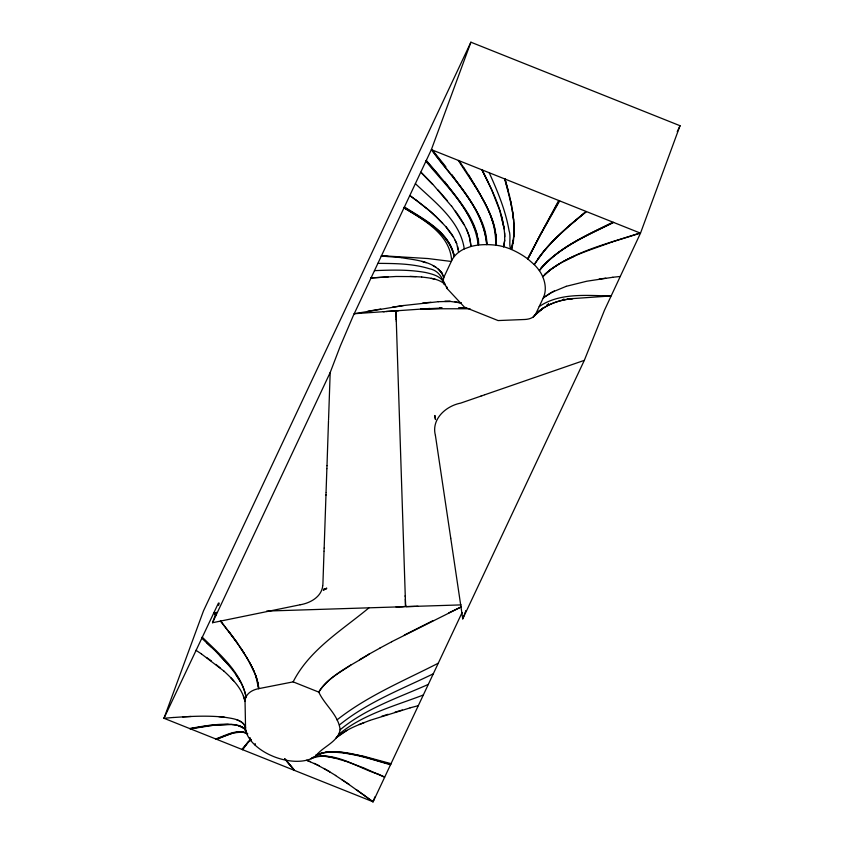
<?xml version="1.0" encoding="UTF-8"?>
<svg xmlns="http://www.w3.org/2000/svg" width="844" height="844" viewBox="0 0 844 844"><rect width="100%" height="100%" fill="white"/><g stroke="black" fill="none" stroke-linecap="round" stroke-linejoin="round"><path stroke-width="1.27" d="M478.453 245.045C477.683 220.136 458.587 200.703 444.682 181.682M558.717 200.503L527.627 258.855A49.659 27.841 20.2 0 0 511.485 249.507C516.612 231.942 513.342 213.289 509.502 195.808M468.768 175.193C480.943 196.62 497.886 219.292 495.766 245.193C498.213 224.673 486.239 205.904 476.987 188.55M325.984 494.531L326.048 492.674M325.984 494.668L325.963 495.386M495.829 245.203A32.04 17.967 20.2 0 1 503.657 246.743L504.723 240.329L504.67 232.986M324.033 551.005L324.149 548.167M324.159 548.02L325.953 495.671M326.997 465.656L328.506 420.745M326.881 468.642L326.997 465.804M324.022 551.29L322.914 583.911A33.211 18.621 20.2 0 1 322.872 584.481L322.746 585.599M326.871 468.789L326.058 492.242M328.611 418.033L330.183 372.542L340.269 346.135L353.045 316.226L409.762 195.597L415.554 199.785M328.548 419.89L328.59 418.603M513.89 236.257L514.07 232.48M486.819 244.612C483.612 207.128 452.795 178.886 431.875 149.842M504.628 178.896C510.493 200.809 518.733 228.26 510.683 249.17C508.626 244.496 511.158 236.257 509.048 230.591C505.567 210.399 497.622 191.314 489.214 172.746M322.724 585.884C321.501 596.93 310.191 603.101 300.232 604.758M504.691 240.318L503.657 246.743M513.025 243.241L513.542 239.833M443.237 280.641L443.807 277.381L451.551 260.912M219.208 603.122L218.585 605.401M312.491 757.574L310.961 758.777L312.554 758.007A39.32 22.039 20.2 0 0 316.099 755.58C323.03 746.455 337.959 742.108 340.121 729.786C338.602 715.037 324.666 705.067 318.789 692.112L293.153 681.868L258.718 688.641C258.011 677.605 252.535 667.615 247.197 658.204M511.496 249.507L512.34 246.469M216.307 612.248L212.53 622.724L300.042 604.8M465.751 610.602L465.477 611.383M465.118 612.364L464.611 613.767M464.211 614.886L463.789 616.025M463.599 616.542L462.755 618.863L450.854 538.915M286.823 761.161L294.366 770.361L163.979 718.286L203.499 610.834L470.899 42.2L680.032 125.724L640.501 233.166L604.483 310.212L584.312 360.367L462.755 618.863M470.899 42.2L431.368 149.641L420.839 172.028L432.708 184.192L451.519 206.179M348.878 784.435L373.101 801.8L374.915 796.863M293.153 681.868C309.315 649.764 342.105 630.173 368.965 607.828M533.408 316.827A21.037 11.795 20.2 0 0 535.645 314.147L543.525 297.362M163.979 718.244L218.448 603.08M212.53 622.724L330.183 372.542M677.236 131.685L680.032 125.724M373.101 801.8L384.653 777.229L362.899 767.544M462.069 612.607L384.727 777.06L377.046 773.579M527.764 258.95L541.078 233.176M541.299 233.303L559.667 200.883M559.192 200.693L543.082 229.484L527.88 259.045L534.22 264.583L544.623 250.14L553.411 240.529L568.075 226.614L586.116 211.443L482.061 169.887C492.474 190.913 503.857 212.825 504.765 236.753M242.618 749.694L248.125 742.361L251.217 739.576M242.281 749.556L247.893 742.245L251.048 739.481M241.933 749.419L249.908 740.04M537.744 259.045C551.121 240.614 568.719 225.781 586.295 211.517M541.215 268.033L539.263 270.555A49.564 27.789 20.2 0 0 534.294 264.668C547.471 243.346 567.316 227.289 586.474 211.591L613.008 222.183C587.688 234.748 560.353 246.48 541.152 267.959C560.606 246.617 587.867 234.801 613.314 222.31L640.459 233.155L611.816 242.038M533.387 316.859L534.959 315.255M534.917 315.287L542.618 308.345L536.531 313.736M340.121 729.786C365.716 708.464 398.241 697.777 428.309 684.4M339.003 734.174C363.152 714.214 394.559 706.038 423.319 695.002M544.834 274.205C571.715 251.702 607.416 243.874 639.942 232.944M535.645 314.147L542.745 308.292M339.446 724.954C367.235 702.356 401.364 689.358 433.288 673.807M336.999 719.911C367.478 695.836 403.917 680.781 438.268 663.205M543.198 298.154L551.016 292.636L566.208 286.338M537.396 312.544C547.134 303.967 560.005 299.842 572.738 298.586M376.962 773.726C356.738 767.439 332.325 749.472 310.877 758.809A39.204 21.976 20.2 0 1 273.477 756.488L269.848 754.905A39.098 21.923 20.2 0 1 255.215 745.252L255.162 743.585M539.242 306.551C559.994 292.362 587.16 295.653 610.982 295.949L567.949 298.924M545.467 296.244L554.318 290.958M547.081 305.022L548.537 304.051M547.176 304.99L548.642 304.019M350.787 665.019C339.467 672.942 325.847 679.694 318.779 692.091C330.531 674.198 351.779 665.441 369.187 654.111L359.502 659.744M323.969 589.713L324.444 589.407L323.326 590.093M611.847 242.049C587.899 251.006 561.228 258.011 542.692 276.663A49.659 27.841 20.2 0 0 539.39 270.724C558.116 247.176 587.456 235.592 613.63 222.436M558.739 264.14L550.763 269.31L542.745 276.779A69.546 38.993 20.2 0 1 543.525 297.362M323.801 589.808L326.797 588.226L324.929 589.038L325.963 588.658M346.968 730.387L336.123 737.835C345.723 729.501 357.888 724.985 369.598 720.512M369.144 654.1L379.916 648.118M379.853 648.108L391.669 641.778M391.595 641.767L461.257 606.92M404.35 635.068L433.046 620.625M563.518 261.513L574.68 256.133M448.786 612.871L461.14 606.92M325.531 588.817L326.29 588.468M312.459 757.596C322.893 753.281 334.446 758.155 344.658 760.929M324.75 589.165L326.048 588.584M216.613 739.302C226.139 735.936 237.681 728.604 247.703 733.9M216.169 739.122L233.682 732.835L243.146 731.991M215.726 738.954C225.527 735.609 237.375 728.245 247.587 733.795L244.76 732.244M359.333 724.532L364.26 722.527M458.651 252.303A63.785 35.754 20.2 0 1 464.274 248.906L470.868 246.501C470.435 233.239 462.765 221.55 455.391 211.032M369.609 720.47L410.121 707.873M481.998 395.741L484.456 394.876M481.818 395.804L480.88 396.131M484.836 394.749L584.312 360.367M480.69 396.195L460.645 403.126C445.97 405.964 431.126 419.088 435.388 435.304M323.568 589.281L326.491 588.479M325.056 588.954L325.584 588.785L324.107 589.175M381.488 716.387L388.04 714.298M566.208 286.327L586.791 281.221L612.786 277.286M394.992 712.178L402.356 710.036M322.408 752.553L315.751 755.38L325.71 752.088L341.398 752.268L363.173 756.119L391.036 763.662M410.152 707.821L418.297 705.679M190.47 728.868L214.692 725.091L232.016 724.521M190.079 728.71L208.995 725.587L228.27 724.321M189.7 728.551C203.604 726.04 217.72 723.498 231.9 724.405C237.628 724.901 245.994 726.484 246.722 733.499A39.204 21.976 20.2 0 1 245.541 727.844C243.125 719.014 231.657 718.539 224.198 717.157C207.402 715.395 190.449 716.334 173.632 717.495M354.216 313.715L403.548 305.528L438.31 301.709M367.9 311.257L380.728 309.073M392.523 307.163L403.506 305.528M599.113 279.1L605.781 278.161M573.108 298.565C558.285 299.852 543.219 305.317 533.334 316.88A21.079 11.816 20.2 0 1 525.042 319.475L498.097 320.562L464.39 307.1L447.13 288.564L446.508 286.57L447.12 288.564C442.594 280.06 440.547 270.85 429.237 268.687C412.674 263.55 395.076 263.497 377.89 263.36M612.797 277.265L620.129 276.484M422.686 303.07L430.946 302.247M163.968 718.276L173.632 717.463M371.033 277.961L396.058 276.484L416.113 276.61M371.022 277.971L388.261 276.811M325.457 752.268C347.76 751.054 369.377 758.693 390.508 764.769M383.239 311.71L384.769 311.605M387.523 311.415L390.287 311.214A29.529 16.563 20.2 0 1 391.173 311.162L392.365 311.109A12.565 7.047 20.2 0 0 393.325 311.014L395.773 310.845L396.005 312.385A16.69 9.358 20.2 0 0 395.994 313.05L396.047 313.873A43.244 24.244 20.2 0 1 396.089 314.495M398.822 310.634L396.121 311.098L395.984 312.881A14.221 7.976 20.2 0 1 396.089 313.651L396.1 314.823A49.005 27.472 20.2 0 0 396.11 315.762L396.237 319.348M354.301 313.715L429.923 308.482M439.745 307.796L442.013 307.638M563.159 299.251L564.119 299.187M385.993 311.52L387.217 311.436M182.684 716.894L191.103 716.472M438.268 301.688L450.242 301.413L461.394 303.028L454.874 301.688M374.472 270.639C391.51 269.964 408.76 269.415 425.608 272.507C432.708 274.163 442.499 276.378 444.324 284.671M399.18 606.868L401.691 606.794M398.864 606.878L398.241 606.899M415.512 606.351L412.663 606.446A44.405 24.898 20.2 0 1 411.619 606.467L406.302 606.636L405.563 604.684A14.548 8.155 20.2 0 1 405.479 604.009L405.352 598.966M423.962 308.893L440.726 308.355L420.618 308.777L470.024 308.767M216.887 612.649L213.585 612.755L215.895 615.54M266.651 611.067L461.162 604.895M396.047 606.963L397.619 606.92M416.219 606.319L417.98 606.266M402.324 606.783L405.468 606.277L405.468 602.964A46.62 26.143 20.2 0 0 405.468 602.342L405.458 602.131M409.984 276.399L421.705 277.001M458.693 307.627L465.782 307.997M381.499 255.711L428.035 258.549L451.266 261.461M381.319 256.08L401.301 257.61M381.33 256.059L388.409 256.449M461.014 307.712L465.93 307.986M218.796 716.651L224.198 717.147M322.64 755.95L334.614 757.996M421.705 277.011C429.828 278.077 439.186 278.657 445.337 284.755L443.617 283.109M232.153 724.627C237.396 725.091 244.264 726.251 246.437 731.811M401.301 257.642C416.039 260.311 437.445 261.081 443.807 277.381L441.908 272.96L438.342 269.046M431.221 278.33L435.145 279.258M390.761 764.231C366.929 758.819 339.731 745.568 315.804 755.412M422 261.461L426.125 262.727M238.251 725.545L244.412 728.625L246.786 733.668A39.13 21.944 20.2 0 0 249.929 739.355M344.753 760.845L362.857 767.607M306.815 760.338L310.486 761.636M306.731 760.328L319.127 765.708M458.883 160.634L431.368 149.641C452.395 178.759 483.359 207.033 486.661 244.623A58.595 32.853 20.2 0 0 478.759 245.034L478.326 238.335M372.679 801.631L294.64 770.466L284.818 758.83M236.763 719.784C240.551 721.156 244.918 723.466 245.562 727.866L245.045 701.469C242.418 689.02 233.018 679.483 223.987 671.159M314.358 763.387L329.698 771.754M404.023 207.803C423.35 219.904 449.04 232.227 454.135 256.703A63.922 35.838 20.2 0 0 451.635 260.733C450.232 234.632 423.931 219.851 403.991 207.867M404.223 207.381C423.53 219.577 449.208 232.016 454.241 256.534M433.088 265.638L435.937 267.284M404.413 206.98C423.72 219.282 449.367 231.826 454.388 256.386A64.07 35.923 20.2 0 1 458.577 252.356L456.636 243.336M323.927 768.43L329.571 771.722M329.445 771.69L335.722 775.52M335.437 775.446L349.216 784.551M195.935 650.291L201.421 653.889M341.915 779.687L349.047 784.487M201.41 653.91L223.998 671.149M206.569 657.476L211.401 660.979M356.326 789.678L364.45 795.481M364.26 795.407L372.89 801.716M415.638 199.638L430.82 211.738L442.636 223.154M426.041 207.93L409.846 195.428L420.745 172.239L432.603 184.372M215.916 664.428L220.115 667.815M426.083 207.856L435.071 215.716M415.385 183.644C434.649 202.085 460.18 220.727 464.274 248.906M201.663 638.127L215.842 651.378M202.149 637.093C219.598 654.216 240.783 671.803 246.11 696.87A34.256 19.201 20.2 0 1 258.623 688.641L255.669 675.295M206.685 642.674L211.411 647.084M435.156 215.6L445.875 226.741L453.376 236.995L451.318 233.588M215.832 651.42L227.31 663.648M219.946 655.619C230.918 667.593 242.988 680.517 246.015 697.06M230.771 677.669L233.672 680.834M284.713 758.788L294.503 770.414M425.925 161.225C446.149 186.45 474.539 211.211 478.189 245.098A58.742 32.937 20.2 0 0 471.005 246.469L469.401 236.499L466.331 228.829M426.114 160.814L438.764 175.193M426.304 160.413C445.442 183.296 467.101 205.957 477.155 234.611M438.047 189.974L447.52 200.914M251.364 741.222L249.856 737.793M213.975 612.744L215.547 614.601M432.371 150.042L445.875 166.817M445.948 226.656L451.276 233.63M220.4 621.047C234.41 639.003 249.191 657.265 256.84 679.009M220.748 621.036L237.312 642.917L247.218 658.204M440.336 270.935L441.908 272.96M451.656 206.073L464.052 224.747M228.977 631.544L237.28 642.917M451.92 174.676C466.173 195.987 486.313 217.647 486.977 244.623A58.468 32.779 20.2 0 1 495.597 245.171C497.095 213.163 474.244 186.239 458.376 160.423M463.915 168.019L459.104 160.719L481.892 169.823L488.338 182.62M236.067 674.894L240.413 681.794M464.116 168.093L468.578 175.119M240.92 648.245L244.232 653.34M468.62 175.141L476.828 188.497M453.46 236.932L456.551 243.399M249.824 662.825L254.065 671.37M482.061 169.887L491.166 188.676M455.222 240.181L456.593 243.367M491.229 188.697L499.796 210.631L504.206 228.967L501.336 215.568M491.081 217.024L492.843 221.888M243.399 695.857L245.045 701.469A34.098 19.117 20.2 0 1 246.015 697.081M504.986 179.044L509.481 195.797M505.018 179.055L508.172 190.406M457.627 246.437L458.271 249.455M510.641 201.02L511.633 206.063M257.863 682.427L258.718 688.641M435.557 419.595L434.871 415.491L435.304 419.141M450.654 537.586L435.42 435.472M450.707 537.913L450.812 538.577M512.466 210.916L513.606 220.094M249.771 737.698L249.993 739.46M495.934 234.79L496.24 238.535M405.458 601.92L396.29 321.036M396.089 314.495L396.258 319.981M396.247 319.591L396.3 321.258M405.236 595.59L405.278 596.856M255.025 745.083A39.204 21.976 20.2 0 1 251.333 741.201M503.72 246.764A32.927 18.462 20.2 0 1 509.808 248.822M450.242 301.413L444.725 301.413L450.263 301.424"/></g></svg>
